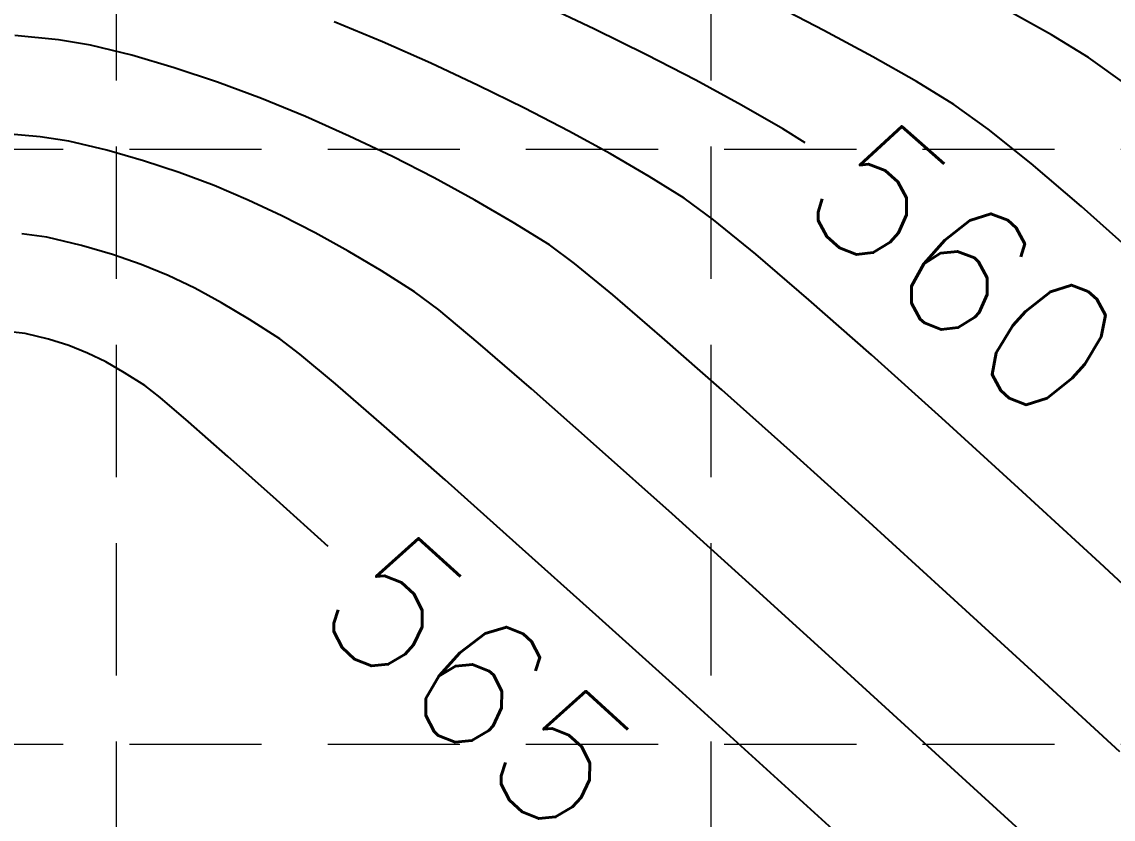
# Model space of a CAD drawing. Header units: inches. Extents: x 2547543 to 2548696, y 7125653 to 7126375.
# Drawn here: x 2548584.73 to 2548617.76, y 7125778.03 to 7125802.15 of the extents above; entities that cross this region are included whole.
import ezdxf

# ---------------------------------------------------------------- set-up
doc = ezdxf.new("R2010")
doc.units = ezdxf.units.IN
doc.header["$MEASUREMENT"] = 0
doc.linetypes.add('HIDDEN', pattern=[0.375, 0.25, -0.125])
for name, color, linetype in [('CONT-MJR', 6, 'Continuous'), ('CONT-MNR', 14, 'Continuous'), ('GRID', 254, 'HIDDEN')]:
    doc.layers.add(name, color=color, linetype=linetype)
doc.styles.add('L80', font='simplex', dxfattribs={"height": 3.2})

msp = doc.modelspace()

# ---------------------------------------------------------------- linework, layer by layer
at = {"layer": 'CONT-MJR', "color": 35, "extrusion": (-0.4266099177561769, -0.9044357235713703, 0), "elevation": -7532088.737275218}
msp.add_lwpolyline([(-734891.0191862341, 560), (-734892.8207344702, 560)], dxfattribs=at)
at = {"layer": 'CONT-MJR', "color": 35, "extrusion": (-0.4420026609129405, -0.8970137388835693, 0), "elevation": -7518431.121515966}
msp.add_lwpolyline([(-863490.592609765, 560), (-863492.343503396, 560)], dxfattribs=at)
at = {"layer": 'CONT-MJR', "color": 35}
for points, elevation in [([(2548605.124655113, 7125800.382826188), (2548603.636633046, 7125801.150456429)], 560), ([(2548584.831823582, 7125792.725415531), (2548584.288968149, 7125792.778415343)], 565), ([(2548587.839258886, 7125791.534813266), (2548587.271911559, 7125791.859077822)], 565), ([(2548588.4573317, 7125791.146914911), (2548587.839258886, 7125791.534813266)], 565), ([(2548589.776077619, 7125790.052209975), (2548588.919538101, 7125790.78486234)], 565)]:
    msp.add_lwpolyline(points, dxfattribs=dict(at, elevation=elevation))
at = {"layer": 'CONT-MJR', "color": 35, "extrusion": (-0.4769304412292626, -0.8789410413838126, 0), "elevation": -7478665.775795342}
msp.add_lwpolyline([(-1158435.906319987, 560), (-1158437.478352456, 560)], dxfattribs=at)
at = {"layer": 'CONT-MJR', "color": 35, "extrusion": (-0.4987535509890974, -0.8667438464597057, 0), "elevation": -7447369.528203925}
msp.add_lwpolyline([(-1345027.420063631, 560), (-1345028.864182348, 560)], dxfattribs=at)
at = {"layer": 'CONT-MJR', "color": 35, "extrusion": (-0.5260798829147786, -0.850435157312051, 0), "elevation": -7400801.190351212}
msp.add_lwpolyline([(-1581313.017322867, 560), (-1581313.81807642, 560)], dxfattribs=at)
at = {"layer": 'CONT-MJR', "color": 35, "extrusion": (-0.2382222925417284, -0.9712106565190496, 0), "elevation": -7527775.552443577}
msp.add_lwpolyline([(777690.7927577202, 565.0000000000009), (777690.0684842141, 565.0000000000009)], dxfattribs=at)
at = {"layer": 'CONT-MJR', "color": 35, "extrusion": (0.300731254639331, 0.9537089244014936, 0), "elevation": 7562371.27668301}
msp.add_lwpolyline([(-287660.8834183896, 565), (-287660.2348379772, 565)], dxfattribs=at)
at = {"layer": 'CONT-MJR', "color": 35, "extrusion": (-0.3725233960191799, -0.9280228011306282, 0), "elevation": -7562305.753249751}
msp.add_lwpolyline([(-289377.6954798508, 565.0000000000009), (-289378.3070913153, 565.0000000000009)], dxfattribs=at)
at = {"layer": 'CONT-MJR', "color": 35, "extrusion": (-0.4415353055079896, -0.8972438765408022, 0), "elevation": -7518864.370779118}
msp.add_lwpolyline([(-859584.3619317976, 565), (-859584.9754991122, 565)], dxfattribs=at)
at = {"layer": 'CONT-MJR', "color": 35, "extrusion": (-0.6166523600563838, -0.7872355853471641, 0), "elevation": -7181269.451629252}
msp.add_lwpolyline([(-2387795.814871521, 565), (-2387796.40199742, 565)], dxfattribs=at)
at = {"layer": 'CONT-MJR', "color": 35, "extrusion": (0.660549449785473, 0.7507825413447685, 0), "elevation": 7033388.338804431}
msp.add_lwpolyline([(2793498.401229282, 565.0000000000009), (2793499.989345249, 565.0000000000009)], dxfattribs=at)
at = {"layer": 'CONT-MJR', "color": 35, "extrusion": (0.6657502892128173, 0.746174612549268, 0), "elevation": 7013808.022858679}
msp.add_lwpolyline([(2842300.241857771, 565.0000000000009), (2842302.211339237, 565.0000000000009)], dxfattribs=at)
at = {"layer": 'CONT-MJR', "color": 35, "extrusion": (-0.6688820651025139, -0.7433685377954843, 0), "elevation": -7001794.150265282}
msp.add_lwpolyline([(-2871766.043105698, 565), (-2871768.152844579, 565)], dxfattribs=at)
at = {"layer": 'CONT-MNR', "color": 35, "extrusion": (-0.4556282834219376, -0.8901701339328222, 0), "elevation": -7504394.371836785}
msp.add_lwpolyline([(-978021.2646610588, 559), (-978023.0841421597, 559)], dxfattribs=at)
at = {"layer": 'CONT-MNR', "color": 35, "extrusion": (-0.488687373846861, -0.8724589678848275, 0), "elevation": -7462446.050516942}
msp.add_lwpolyline([(-1258726.555684699, 558), (-1258728.121200573, 558)], dxfattribs=at)
at = {"layer": 'CONT-MNR', "color": 35, "extrusion": (-0.3853157848032316, -0.9227847777144298, 0), "elevation": -7557595.323364287}
msp.add_lwpolyline([(-393878.5450354796, 561), (-393880.1284641726, 561)], dxfattribs=at)
at = {"layer": 'CONT-MNR', "color": 35, "extrusion": (-0.4731708930193371, -0.8809706612590927, 0), "elevation": -7483550.004845254}
msp.add_lwpolyline([(-1126470.599838415, 559), (-1126472.284242019, 559)], dxfattribs=at)
at = {"layer": 'CONT-MNR', "color": 35, "extrusion": (-0.099353225208158, -0.9950522280969664, 0), "elevation": -7343754.98331902}
msp.add_lwpolyline([(1828004.643930387, 562.0000000000009), (1828003.315942088, 562.0000000000009)], dxfattribs=at)
at = {"layer": 'CONT-MNR', "color": 35}
for points, elevation in [([(2548586.813027739, 7125801.44365252), (2548585.83664576, 7125801.601679813)], 562), ([(2548588.057826338, 7125801.139814185), (2548586.813027739, 7125801.44365252)], 562), ([(2548611.80907934, 7125800.344260299), (2548610.489518917, 7125801.096019579)], 559), ([(2548599.940952681, 7125799.538613383), (2548598.543050445, 7125800.225489968)], 561), ([(2548613.978341375, 7125798.905207921), (2548612.935677872, 7125799.651007669)], 559), ([(2548615.278789106, 7125797.861087848), (2548613.978341375, 7125798.905207921)], 559), ([(2548586.152626353, 7125798.537573524), (2548585.290991988, 7125798.669034152)], 563), ([(2548597.213374336, 7125797.426858797), (2548595.944305788, 7125798.074647803)], 562), ([(2548598.436641734, 7125796.759974607), (2548597.213374336, 7125797.426858797)], 562), ([(2548599.601790907, 7125796.081505386), (2548598.436641734, 7125796.759974607)], 562), ([(2548605.666130631, 7125796.164970209), (2548604.776229148, 7125796.816310083)], 561), ([(2548593.609230502, 7125795.763482091), (2548592.600970536, 7125796.279880198)], 563), ([(2548600.696504786, 7125795.398961291), (2548599.601790907, 7125796.081505386)], 562), ([(2548587.4765295, 7125795.113444686), (2548586.535387825, 7125795.383366967)], 564), ([(2548601.459199003, 7125794.835899593), (2548600.696504786, 7125795.398961291)], 562), ([(2548596.616780424, 7125793.981612498), (2548595.612300025, 7125794.613972072)], 563), ([(2548602.612578866, 7125793.889332416), (2548601.459199003, 7125794.835899593)], 562), ([(2548591.624495978, 7125793.141938621), (2548590.776642, 7125793.647251871)], 564), ([(2548604.113061036, 7125792.601349543), (2548602.612578866, 7125793.889332416)], 562), ([(2548610.440200852, 7125792.071510885), (2548608.546741643, 7125793.744252734)], 561), ([(2548598.541750721, 7125792.437017044), (2548597.346539353, 7125793.432296668)], 563), ([(2548612.570928982, 7125790.154937463), (2548610.440200852, 7125792.071510885)], 561), ([(2548614.890300874, 7125788.042850342), (2548612.570928982, 7125790.154937463)], 561), ([(2548610.261288047, 7125787.109804561), (2548607.980998963, 7125789.169495832)], 562), ([(2548602.101837712, 7125784.206866931), (2548599.691814892, 7125786.370581863)], 564), ([(2548604.72082116, 7125781.843559559), (2548602.101837712, 7125784.206866931)], 564), ([(2548612.616423937, 7125779.814359115), (2548609.705159014, 7125782.467574191)], 563), ([(2548617.964435758, 7125780.060750477), (2548615.29658978, 7125782.513342101)], 562), ([(2548607.498452497, 7125779.327259927), (2548604.72082116, 7125781.843559559)], 564), ([(2548615.634254274, 7125777.054462686), (2548612.616423937, 7125779.814359115)], 563)]:
    msp.add_lwpolyline(points, dxfattribs=dict(at, elevation=elevation))
at = {"layer": 'CONT-MNR', "color": 35, "extrusion": (-0.4045454286800196, -0.9145179036706167, 0), "elevation": -7547695.806251455}
msp.add_lwpolyline([(-551972.4956518845, 561.0000000000009), (-551974.0902173691, 561.0000000000009)], dxfattribs=at)
at = {"layer": 'CONT-MNR', "color": 35, "extrusion": (0.5207301475680167, 0.8537213324111046, 0), "elevation": 7410590.097098518}
msp.add_lwpolyline([(1534810.727670785, 558.0000000000009), (1534812.044403874, 558.0000000000009)], dxfattribs=at)
at = {"layer": 'CONT-MNR', "color": 35, "extrusion": (-0.280447137290464, -0.9598694719520897, 0), "elevation": -7554583.202259105}
msp.add_lwpolyline([(447902.6816768651, 562.0000000000005), (447901.3427271561, 562.0000000000005)], dxfattribs=at)
at = {"layer": 'CONT-MNR', "color": 35, "extrusion": (-0.4228749371236497, -0.9061880530842754, 0), "elevation": -7535053.48165013}
msp.add_lwpolyline([(-703812.7704894552, 561.0000000000009), (-703814.3564422396, 561.0000000000009)], dxfattribs=at)
at = {"layer": 'CONT-MNR', "color": 35, "extrusion": (-0.5801820568979006, -0.8144868205525007, 0), "elevation": -7282532.918296325}
msp.add_lwpolyline([(-2058445.514321824, 558.0000000000009), (-2058446.951203341, 558.0000000000009)], dxfattribs=at)
at = {"layer": 'CONT-MNR', "color": 35, "extrusion": (0.3174543926353373, 0.948273541018903, 0), "elevation": 7566269.205339744}
msp.add_lwpolyline([(-154644.4722135402, 562), (-154643.0872563827, 562)], dxfattribs=at)
at = {"layer": 'CONT-MNR', "color": 35, "extrusion": (0.3498212594565632, 0.9368164635787654, 0), "elevation": 7567118.253553562}
msp.add_lwpolyline([(105193.3396584829, 562.0000000000009), (105194.7584021618, 562.0000000000009)], dxfattribs=at)
at = {"layer": 'CONT-MNR', "color": 35, "extrusion": (0.5240761644690219, 0.8516714001511609, 0), "elevation": 7404507.058016552}
msp.add_lwpolyline([(1563881.002502661, 559.0000000000009), (1563882.325311589, 559.0000000000009)], dxfattribs=at)
at = {"layer": 'CONT-MNR', "color": 35, "extrusion": (-0.3788115653671199, -0.9254738234786072, 0), "elevation": -7560177.3319747}
msp.add_lwpolyline([(-340678.7783145905, 562.0000000000005), (-340680.2181927795, 562.0000000000005)], dxfattribs=at)
at = {"layer": 'CONT-MNR', "color": 35, "extrusion": (-0.4596257999314085, -0.8881126753050049, 0), "elevation": -7499915.178490623}
msp.add_lwpolyline([(-1011755.891918999, 561.0000000000009), (-1011757.401244375, 561.0000000000009)], dxfattribs=at)
at = {"layer": 'CONT-MNR', "color": 35, "extrusion": (-0.405416538500256, -0.914132063933035, 0), "elevation": -7547163.486691613}
msp.add_lwpolyline([(-559164.5613191403, 562), (-559166.009380844, 562)], dxfattribs=at)
at = {"layer": 'CONT-MNR', "color": 35, "extrusion": (-0.0898199737629298, -0.9959580173447207, 0), "elevation": -7325910.178378391}
msp.add_lwpolyline([(1898244.903957731, 563.0000000000005), (1898243.640049542, 563.0000000000005)], dxfattribs=at)
at = {"layer": 'CONT-MNR', "color": 35, "extrusion": (-0.4304534733876112, -0.9026127670538131, 0), "elevation": -7528888.294112598}
msp.add_lwpolyline([(-766929.294498926, 562.0000000000005), (-766930.7375902222, 562.0000000000005)], dxfattribs=at)
at = {"layer": 'CONT-MNR', "color": 35, "extrusion": (-0.4795492252611336, -0.877514980243327, 0), "elevation": -7475175.00258692}
msp.add_lwpolyline([(-1180734.07097075, 561), (-1180735.512333893, 561)], dxfattribs=at)
at = {"layer": 'CONT-MNR', "color": 35, "extrusion": (-0.232721938436818, -0.9725433149069557, 0), "elevation": -7523259.640803329}
msp.add_lwpolyline([(820281.9553665973, 563), (820280.7766268451, 563)], dxfattribs=at)
at = {"layer": 'CONT-MNR', "color": 35, "extrusion": (-0.2732006472256563, -0.9619570709524841, 0), "elevation": -7550987.725117387}
msp.add_lwpolyline([(504860.0309092337, 563), (504858.8756937895, 563)], dxfattribs=at)
at = {"layer": 'CONT-MNR', "color": 35, "extrusion": (-0.3132094943021728, -0.9496840594002709, 0), "elevation": -7565498.808554606}
msp.add_lwpolyline([(188487.3537908266, 563), (188486.2155225035, 563)], dxfattribs=at)
at = {"layer": 'CONT-MNR', "color": 35, "extrusion": (-0.501792280424611, -0.8649881544311856, 0), "elevation": -7442600.077368625}
msp.add_lwpolyline([(-1371158.138769196, 561), (-1371159.492547842, 561)], dxfattribs=at)
at = {"layer": 'CONT-MNR', "color": 35, "extrusion": (0.3520691461552585, 0.9359739934023313, 0), "elevation": 7566840.9536392}
msp.add_lwpolyline([(123358.8621384641, 563), (123359.9899030491, 563)], dxfattribs=at)
at = {"layer": 'CONT-MNR', "color": 35, "extrusion": (-0.6499078570918886, -0.7600130112637739, 0), "elevation": -7072064.184451806}
msp.add_lwpolyline([(-2694129.247453107, 559), (-2694131.245384193, 559)], dxfattribs=at)
at = {"layer": 'CONT-MNR', "color": 35, "extrusion": (0.5277938940181645, 0.8493724774426958, 0), "elevation": 7397593.73478185}
msp.add_lwpolyline([(1596237.296854499, 561.0000000000009), (1596238.543663472, 561.0000000000009)], dxfattribs=at)
at = {"layer": 'CONT-MNR', "color": 35, "extrusion": (-0.3891441565053853, -0.9211768698017294, 0), "elevation": -7555888.672707248}
msp.add_lwpolyline([(-425258.5526747997, 563), (-425259.6761906156, 563)], dxfattribs=at)
at = {"layer": 'CONT-MNR', "color": 35, "extrusion": (-0.4238846859128358, -0.905716165831535, 0), "elevation": -7534258.259291883}
msp.add_lwpolyline([(-712214.3991582189, 563), (-712215.52444526, 563)], dxfattribs=at)
at = {"layer": 'CONT-MNR', "color": 35, "extrusion": (-0.6645340295003747, -0.7472580033937377, 0), "elevation": -7018451.101894991}
msp.add_lwpolyline([(-2830857.733289611, 559), (-2830860.003832274, 559)], dxfattribs=at)
at = {"layer": 'CONT-MNR', "color": 35, "extrusion": (-0.6327064085564313, -0.7743917616888898, 0), "elevation": -7130676.9834713}
msp.add_lwpolyline([(-2534916.02406826, 561), (-2534917.667998308, 561)], dxfattribs=at)
at = {"layer": 'CONT-MNR', "color": 35, "extrusion": (-0.1322627992584508, -0.9912146850871001, 0), "elevation": -7400276.324218036}
msp.add_lwpolyline([(1583717.688928217, 564.0000000000009), (1583716.920935846, 564.0000000000009)], dxfattribs=at)
at = {"layer": 'CONT-MNR', "color": 35, "extrusion": (-0.2314046908302538, -0.9728575790226208, 0), "elevation": -7522138.924548527}
msp.add_lwpolyline([(830469.2491393653, 564.0000000000009), (830468.1768725931, 564.0000000000009)], dxfattribs=at)
at = {"layer": 'CONT-MNR', "color": 35, "extrusion": (-0.4847556347794307, -0.874649629594383, 0), "elevation": -7468019.737932167}
msp.add_lwpolyline([(-1225142.046545394, 563.0000000000009), (-1225143.192335269, 563.0000000000009)], dxfattribs=at)
at = {"layer": 'CONT-MNR', "color": 35, "extrusion": (0.3271700938816567, 0.9449654648025334, 0), "elevation": 7567451.895425651}
msp.add_lwpolyline([(-76981.01049835049, 564), (-76980.09310146561, 564)], dxfattribs=at)
at = {"layer": 'CONT-MNR', "color": 35, "extrusion": (-0.5104083233813612, -0.8599321737340845, 0), "elevation": -7428524.465426787}
msp.add_lwpolyline([(-1445445.516823107, 563.0000000000005), (-1445446.680757735, 563.0000000000005)], dxfattribs=at)
at = {"layer": 'CONT-MNR', "color": 35, "extrusion": (-0.6515199975660556, -0.7586314604414498, 0), "elevation": -7066320.749176944}
msp.add_lwpolyline([(-2709142.499003581, 561), (-2709144.61803662, 561)], dxfattribs=at)
at = {"layer": 'CONT-MNR', "color": 35, "extrusion": (-0.3816719244137436, -0.9242978643891316, 0), "elevation": -7559081.54558658}
msp.add_lwpolyline([(-364060.1686621988, 564), (-364061.056322969, 564)], dxfattribs=at)
at = {"layer": 'CONT-MNR', "color": 35, "extrusion": (0.4336504174953333, 0.901081192460548, 0), "elevation": 7526116.137265122}
msp.add_lwpolyline([(793617.0961291622, 564), (793617.9859550986, 564)], dxfattribs=at)
at = {"layer": 'CONT-MNR', "color": 35, "extrusion": (-0.4780596022574271, -0.8783273972098734, 0), "elevation": -7477158.080243811}
msp.add_lwpolyline([(-1168056.973372673, 564), (-1168057.896645429, 564)], dxfattribs=at)
at = {"layer": 'CONT-MNR', "color": 35, "extrusion": (0.6013980837100206, 0.7989495258837789, 0), "elevation": 7225870.844636379}
msp.add_lwpolyline([(2249237.873410393, 563), (2249238.786808431, 563)], dxfattribs=at)
at = {"layer": 'CONT-MNR', "color": 35, "extrusion": (-0.5348671663973018, -0.8449361599021082, 0), "elevation": -7383998.274104457}
msp.add_lwpolyline([(-1657954.48576737, 564), (-1657955.565801729, 564)], dxfattribs=at)
at = {"layer": 'CONT-MNR', "color": 35, "extrusion": (0.660578120443118, 0.7507573155100372, 0), "elevation": 7033293.039029927}
msp.add_lwpolyline([(2793757.098138902, 562.0000000000009), (2793759.501047416, 562.0000000000009)], dxfattribs=at)
at = {"layer": 'CONT-MNR', "color": 35, "extrusion": (-0.6073476765301185, -0.7944361521314767, 0), "elevation": -7208868.981443747}
msp.add_lwpolyline([(-2303138.740345778, 564), (-2303139.508851341, 564)], dxfattribs=at)
at = {"layer": 'CONT-MNR', "color": 35, "extrusion": (-0.6543846673877971, -0.7561618259921365, 0), "elevation": -7056016.029864335}
msp.add_lwpolyline([(-2735854.258347998, 563), (-2735856.386720757, 563)], dxfattribs=at)
at = {"layer": 'CONT-MNR', "color": 35, "extrusion": (-0.6430490963377428, -0.7658249536932135, 0), "elevation": -7095979.92359273}
msp.add_lwpolyline([(-2630456.541203894, 564.0000000000009), (-2630457.939764905, 564.0000000000009)], dxfattribs=at)
at = {"layer": 'CONT-MNR', "color": 35, "extrusion": (0.6553887351441285, 0.7552917355871038, 0), "elevation": 7052371.142845841}
msp.add_lwpolyline([(2745229.168385986, 564.0000000000009), (2745231.129567919, 564.0000000000009)], dxfattribs=at)
at = {"layer": 'CONT-MNR', "color": 35, "extrusion": (-0.6619483128751447, -0.7495494854122373, 0), "elevation": -7028174.580610871}
msp.add_lwpolyline([(-2806600.796500959, 563.0000000000009), (-2806603.427824918, 563.0000000000009)], dxfattribs=at)
at = {"layer": 'CONT-MNR', "color": 35, "extrusion": (0.6663663111917733, 0.7456245297122868, 0), "elevation": 7011469.697306426}
msp.add_lwpolyline([(2848081.215953895, 562), (2848083.984018383, 562)], dxfattribs=at)
at = {"layer": 'CONT-MNR', "color": 35, "extrusion": (-0.6616613919457225, -0.7498027756740095, 0), "elevation": -7029244.433816664}
msp.add_lwpolyline([(-2803913.487050715, 564), (-2803915.9425809, 564)], dxfattribs=at)
at = {"layer": 'CONT-MNR', "color": 35, "extrusion": (0.6665813333277384, 0.7454323081668883, 0), "elevation": 7010644.168803184}
msp.add_lwpolyline([(2850104.706821756, 563.0000000000009), (2850107.770750174, 563.0000000000009)], dxfattribs=at)
at = {"layer": 'CONT-MNR', "color": 35, "extrusion": (-0.665476885844633, -0.746418457975504, 0), "elevation": -7014852.660766143}
msp.add_lwpolyline([(-2839724.271127632, 564), (-2839727.152553501, 564)], dxfattribs=at)
at = {"layer": 'CONT-MNR', "color": 35, "extrusion": (-0.6765120423656055, -0.7364315694851202, 0), "elevation": -6971823.936855421}
msp.add_lwpolyline([(-2943797.619050758, 561.0000000000009), (-2943800.958655678, 561.0000000000009)], dxfattribs=at)
at = {"layer": 'CONT-MNR', "color": 35, "extrusion": (-0.669698578943059, -0.7426330273840825, 0), "elevation": -6998641.715377832}
msp.add_lwpolyline([(-2879448.369167564, 563), (-2879451.79525458, 563)], dxfattribs=at)
at = {"layer": 'CONT-MNR', "color": 35, "extrusion": (-0.6731175222818425, -0.7395355307198926, 0), "elevation": -6985286.976386576}
msp.add_lwpolyline([(-2911701.004454438, 562), (-2911704.321479718, 562)], dxfattribs=at)
at = {"layer": 'CONT-MNR', "color": 35, "extrusion": (0.6788380735870961, 0.7342880019778073, 0), "elevation": 6962477.497512707}
msp.add_lwpolyline([(2965832.07878093, 561), (2965835.552600363, 561)], dxfattribs=at)
at = {"layer": 'CONT-MNR', "color": 35, "extrusion": (0.6719282544002199, 0.740616244041861, 0), "elevation": 6989953.117329097}
msp.add_lwpolyline([(2900472.827309314, 563), (2900476.545064573, 563)], dxfattribs=at)
at = {"layer": 'CONT-MNR', "color": 35, "extrusion": (0.6752056905883038, 0.7376294973746452, 0), "elevation": 6977026.925095387}
msp.add_lwpolyline([(2931435.082678361, 562), (2931438.583411035, 562)], dxfattribs=at)
at = {"layer": 'CONT-MNR', "color": 35, "extrusion": (-0.6725444330770017, -0.7400567448088926, 0), "elevation": -6987532.838341013}
msp.add_lwpolyline([(-2906285.14912788, 564), (-2906289.048783557, 564)], dxfattribs=at)
at = {"layer": 'GRID', "color": 252, "linetype": 'HIDDEN', "lineweight": 0, "ltscale": 16}
for p, q in [((2548587.583313587, 7126356.376313465), (2548587.583313587, 7125726.296813901)), ((2548605.583313587, 7126356.376313465), (2548605.583313587, 7125726.296813901)), ((2547561.986892405, 7125798.2968139), (2548677.986892388, 7125798.2968139)), ((2547561.986892405, 7125780.2968139), (2548677.986892388, 7125780.2968139))]:
    msp.add_line(p, q, dxfattribs=at)

# ---------------------------------------------------------------- texts
at = {"layer": 'CONT-MJR', "color": 35, "char_height": 4, "width": 15.04761904761904, "attachment_point": 1, "style": 'L80'}
for s, insert, rotation in [('\\Fsimplex.shx;\\W1.0000000000;\\T1.0000000000;\\o\\l560', (2548610.717611911, 7125799.556395886, 560), 318.4761943556203), ('\\Fsimplex.shx;\\W1.0000000000;\\T1.0000000000;\\o\\l565', (2548596.102899202, 7125787.095866358, 565), 317.6379138883444)]:
    msp.add_mtext(s, dxfattribs=dict(at, insert=insert, rotation=rotation))

doc.saveas('drawing.dxf')
